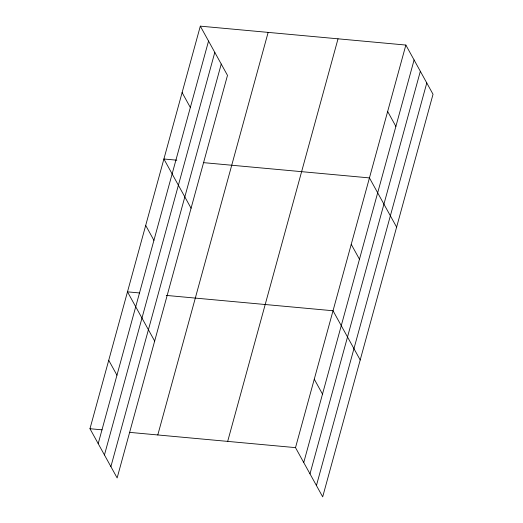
<?xml version="1.0" encoding="UTF-8"?>
<svg xmlns="http://www.w3.org/2000/svg" width="523" height="523" viewBox="0 0 523 523"><rect width="100%" height="100%" fill="white"/><g stroke="black" fill="none" stroke-linecap="round" stroke-linejoin="round"><path stroke-width="0.78" d="M200.316 26.15L227.492 75.371L117.139 477.944L89.969 428.723L200.316 26.15L405.861 45.056L433.031 94.277L322.684 496.85L295.508 447.629L405.861 45.056M98.2 443.635L208.546 41.062M104.45 454.958L214.803 52.385M110.889 466.621L221.242 64.048M157.796 434.959L268.149 32.387M227.682 441.386L338.028 38.82M303.739 462.541L414.092 59.968M309.995 473.864L420.342 71.291M316.435 485.527L426.781 82.954M176.82 160.188L163.902 158.999L191.072 208.219M203.467 162.64L369.447 177.905L396.617 227.126M139.595 292.958L127.488 291.847L154.658 341.068M166.249 295.41L333.027 310.754L360.203 359.974M89.969 428.723L102.077 429.834M129.534 432.358L295.508 447.629M387.654 111.477L395.885 126.389M351.234 244.326L359.471 259.238M182.109 92.571L190.339 107.483M314.271 379.188L322.501 394.1M145.695 225.42L153.925 240.332M108.725 360.282L116.956 375.194"/></g></svg>
